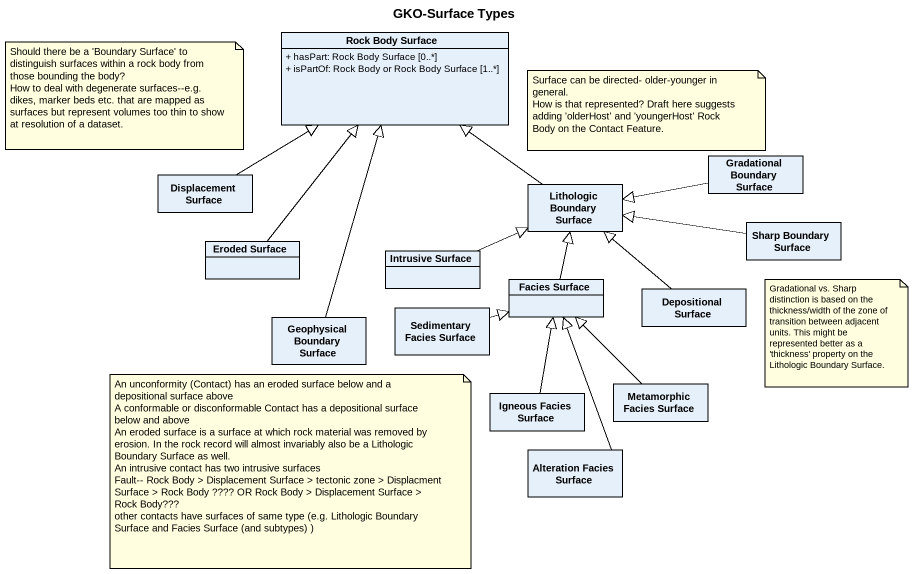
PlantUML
@startuml
title GKO-Surface Types
hide circle
hide empty members
skinparam classAttributeIconSize 0
class "Rock Body Surface" as Rock_Body_Surface {
  + hasPart: Rock Body Surface [0..*]
  + isPartOf: Rock Body or Rock Body Surface [1..*]
}
class "Displacement Surface" as Displacement_Surface
class "Lithologic Boundary Surface" as Lithologic_Boundary_Surface
class "Gradational Boundary Surface" as Gradational_Boundary_Surface
class "Sharp Boundary Surface" as Sharp_Boundary_Surface
class "Eroded Surface" as Eroded_Surface
class "Intrusive Surface" as Intrusive_Surface
class "Facies Surface" as Facies_Surface
class "Geophysical Boundary Surface" as Geophysical_Boundary_Surface
class "Sedimentary Facies Surface" as Sedimentary_Facies_Surface
class "Depositional Surface" as Depositional_Surface
class "Igneous Facies Surface" as Igneous_Facies_Surface
class "Metamorphic Facies Surface" as Metamorphic_Facies_Surface
class "Alteration Facies Surface" as Alteration_Facies_Surface
Displacement_Surface -up-|> Rock_Body_Surface
Lithologic_Boundary_Surface -up-|> Rock_Body_Surface
Gradational_Boundary_Surface -left-|> Lithologic_Boundary_Surface
Sharp_Boundary_Surface -left-|> Lithologic_Boundary_Surface
Eroded_Surface -up-|> Rock_Body_Surface
Intrusive_Surface -right-|> Lithologic_Boundary_Surface
Facies_Surface -up-|> Lithologic_Boundary_Surface
Geophysical_Boundary_Surface -up-|> Rock_Body_Surface
Sedimentary_Facies_Surface -right-|> Facies_Surface
Depositional_Surface -up-|> Lithologic_Boundary_Surface
Igneous_Facies_Surface -up-|> Facies_Surface
Metamorphic_Facies_Surface -up-|> Facies_Surface
Alteration_Facies_Surface -up-|> Facies_Surface
note as N1
  Should there be a 'Boundary Surface' to distinguish surfaces within a rock body from those bounding the body?
  How to deal with degenerate surfaces--e.g. dikes, marker beds etc. that are mapped as surfaces but represent volumes too thin to show at resolution of a dataset.
end note
note as N2
  Surface can be directed- older-younger in general.
  How is that represented? Draft here suggests adding 'olderHost' and 'youngerHost' Rock Body on the Contact Feature.
end note
note as N3
  Gradational vs. Sharp distinction is based on the thickness/width of the zone of transition between adjacent units. This might be represented better as a 'thickness' property on the Lithologic Boundary Surface.
end note
note as N4
  An unconformity (Contact) has an eroded surface below and a depositional surface above
  A conformable or disconformable Contact has a depositional surface below and above
  An eroded surface is a surface at which rock material was removed by erosion. In the rock record will almost invariably also be a Lithologic Boundary Surface as well.
  An intrusive contact has two intrusive surfaces
  Fault-- Rock Body > Displacement Surface > tectonic zone > Displacment Surface > Rock Body ???? OR Rock Body > Displacement Surface > Rock Body???
  other contacts have surfaces of same type (e.g. Lithologic Boundary Surface and Facies Surface (and subtypes) )
end note
@enduml
